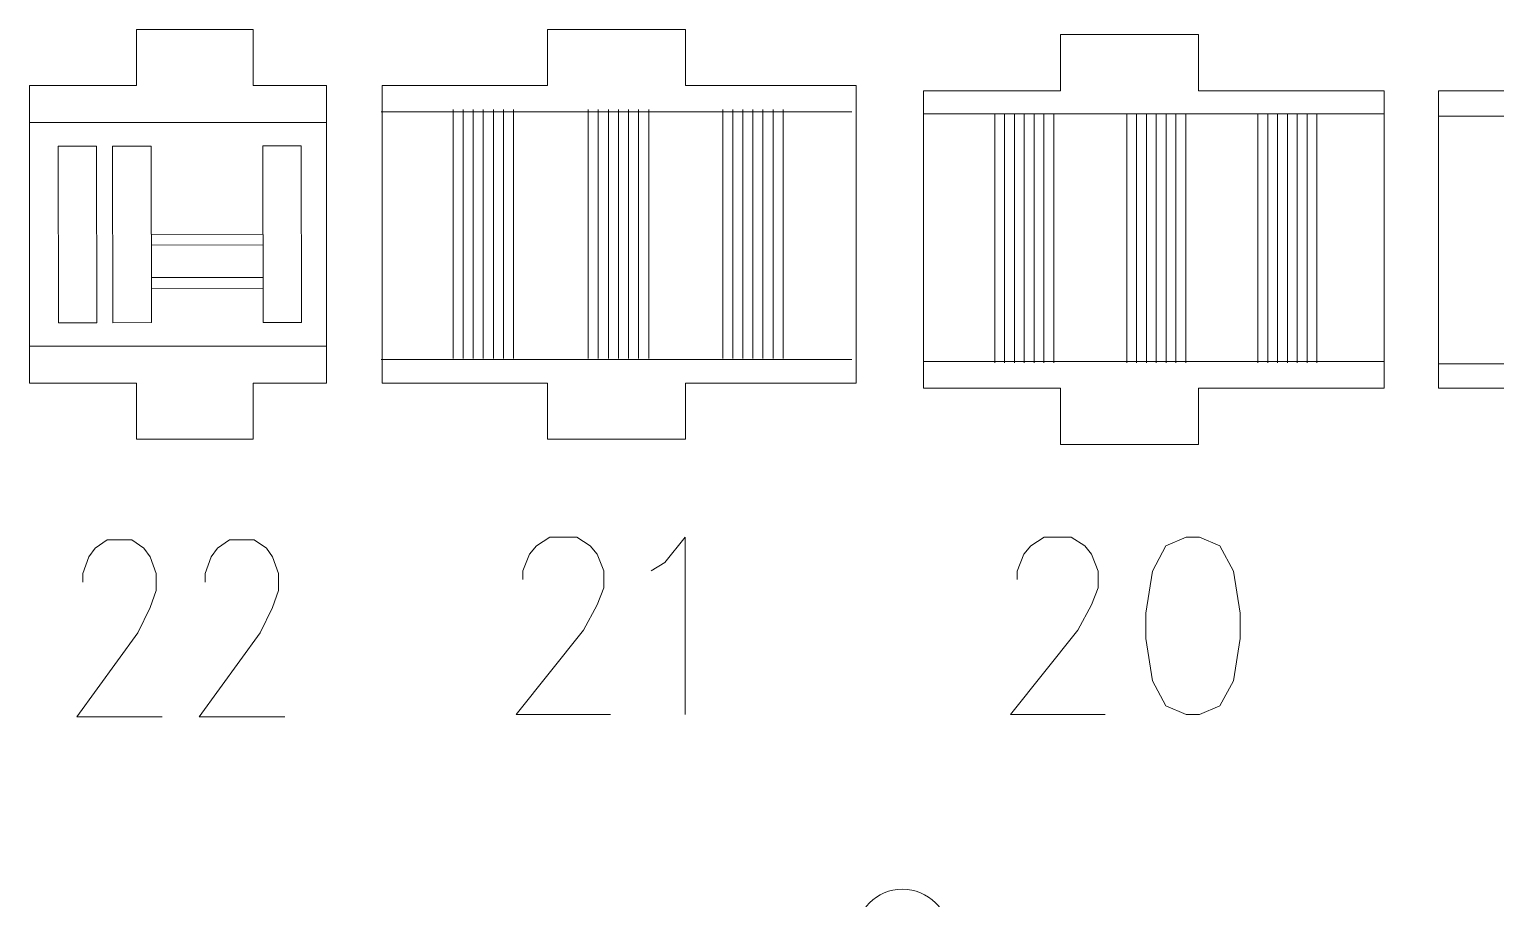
# Model space of a CAD drawing. Header units: inches. Extents: x -7 to 6.8, y -5.2 to 5.1.
# Drawn here: x -0.692 to 2.698, y 3.076 to 5.085 of the extents above; entities that cross this region are included whole.
import ezdxf

# ---------------------------------------------------------------- set-up
doc = ezdxf.new("R2010")
doc.units = ezdxf.units.IN
doc.header["$MEASUREMENT"] = 0
doc.layers.add('Layer 1', color=7, linetype='Continuous')

msp = doc.modelspace()

# ---------------------------------------------------------------- linework, layer by layer
at = {"layer": 'Layer 1', "lineweight": 9}
for points, knots in [([(-0.0053, 4.7819), (-0.0053, 4.7819), (-0.0053, 4.9547), (-0.0053, 4.9547), (-0.0053, 4.9547), (-0.0053, 4.9547), (-0.1742, 4.9547), (-0.1742, 4.9547), (-0.1742, 4.9547), (-0.1742, 4.9547), (-0.1742, 5.0847), (-0.1742, 5.0847), (-0.1742, 5.0847), (-0.1742, 5.0847), (-0.4439, 5.0847), (-0.4439, 5.0847), (-0.4439, 5.0847), (-0.4439, 5.0847), (-0.4439, 4.9547), (-0.4439, 4.9547), (-0.4439, 4.9547), (-0.4439, 4.9547), (-0.6919, 4.9547), (-0.6919, 4.9547), (-0.6919, 4.9547), (-0.6919, 4.9547), (-0.6919, 4.7819), (-0.6919, 4.7819)], [0, 0, 0, 0, 0.125, 0.125, 0.125, 0.125, 0.25, 0.25, 0.25, 0.25, 0.375, 0.375, 0.375, 0.375, 0.5, 0.5, 0.5, 0.5, 0.625, 0.625, 0.625, 0.625, 0.75, 0.75, 0.75, 0.75, 1, 1, 1, 1]), ([(1.2191, 4.7819), (1.2191, 4.7819), (1.2191, 4.9547), (1.2191, 4.9547), (1.2191, 4.9547), (1.2191, 4.9547), (0.8246, 4.9547), (0.8246, 4.9547), (0.8246, 4.9547), (0.8246, 4.9547), (0.8246, 5.0847), (0.8246, 5.0847), (0.8246, 5.0847), (0.8246, 5.0847), (0.5061, 5.0847), (0.5061, 5.0847), (0.5061, 5.0847), (0.5061, 5.0847), (0.5061, 4.9547), (0.5061, 4.9547), (0.5061, 4.9547), (0.5061, 4.9547), (0.1239, 4.9547), (0.1239, 4.9547), (0.1239, 4.9547), (0.1239, 4.9547), (0.1239, 4.7819), (0.1239, 4.7819)], [0, 0, 0, 0, 0.125, 0.125, 0.125, 0.125, 0.25, 0.25, 0.25, 0.25, 0.375, 0.375, 0.375, 0.375, 0.5, 0.5, 0.5, 0.5, 0.625, 0.625, 0.625, 0.625, 0.75, 0.75, 0.75, 0.75, 1, 1, 1, 1]), ([(2.4398, 4.7819), (2.4398, 4.7819), (2.4398, 4.9429), (2.4398, 4.9429), (2.4398, 4.9429), (2.4398, 4.9429), (2.0103, 4.9429), (2.0103, 4.9429), (2.0103, 4.9429), (2.0103, 4.9429), (2.0103, 5.0729), (2.0103, 5.0729), (2.0103, 5.0729), (2.0103, 5.0729), (1.6918, 5.0729), (1.6918, 5.0729), (1.6918, 5.0729), (1.6918, 5.0729), (1.6918, 4.9429), (1.6918, 4.9429), (1.6918, 4.9429), (1.6918, 4.9429), (1.3747, 4.9429), (1.3747, 4.9429), (1.3747, 4.9429), (1.3747, 4.9429), (1.3747, 4.7819), (1.3747, 4.7819)], [0, 0, 0, 0, 0.125, 0.125, 0.125, 0.125, 0.25, 0.25, 0.25, 0.25, 0.375, 0.375, 0.375, 0.375, 0.5, 0.5, 0.5, 0.5, 0.625, 0.625, 0.625, 0.625, 0.75, 0.75, 0.75, 0.75, 1, 1, 1, 1]), ([(3.441, 4.7819), (3.441, 4.7819), (3.441, 4.9429), (3.441, 4.9429), (3.441, 4.9429), (3.441, 4.9429), (3.2082, 4.9429), (3.2082, 4.9429), (3.2082, 4.9429), (3.2082, 4.9429), (3.2082, 5.0729), (3.2082, 5.0729), (3.2082, 5.0729), (3.2082, 5.0729), (2.8897, 5.0729), (2.8897, 5.0729), (2.8897, 5.0729), (2.8897, 5.0729), (2.8897, 4.9429), (2.8897, 4.9429), (2.8897, 4.9429), (2.8897, 4.9429), (2.5655, 4.9429), (2.5655, 4.9429), (2.5655, 4.9429), (2.5655, 4.9429), (2.5655, 4.7819), (2.5655, 4.7819)], [0, 0, 0, 0, 0.125, 0.125, 0.125, 0.125, 0.25, 0.25, 0.25, 0.25, 0.375, 0.375, 0.375, 0.375, 0.5, 0.5, 0.5, 0.5, 0.625, 0.625, 0.625, 0.625, 0.75, 0.75, 0.75, 0.75, 1, 1, 1, 1]), ([(-0.6919, 4.4324), (-0.6919, 4.4324), (-0.6919, 4.2672), (-0.6919, 4.2672), (-0.6919, 4.2672), (-0.6919, 4.2672), (-0.4439, 4.2672), (-0.4439, 4.2672), (-0.4439, 4.2672), (-0.4439, 4.2672), (-0.4439, 4.1372), (-0.4439, 4.1372), (-0.4439, 4.1372), (-0.4439, 4.1372), (-0.1742, 4.1372), (-0.1742, 4.1372), (-0.1742, 4.1372), (-0.1742, 4.1372), (-0.1742, 4.2672), (-0.1742, 4.2672), (-0.1742, 4.2672), (-0.1742, 4.2672), (-0.0053, 4.2672), (-0.0053, 4.2672), (-0.0053, 4.2672), (-0.0053, 4.2672), (-0.0053, 4.4324), (-0.0053, 4.4324)], [0, 0, 0, 0, 0.125, 0.125, 0.125, 0.125, 0.25, 0.25, 0.25, 0.25, 0.375, 0.375, 0.375, 0.375, 0.5, 0.5, 0.5, 0.5, 0.625, 0.625, 0.625, 0.625, 0.75, 0.75, 0.75, 0.75, 1, 1, 1, 1]), ([(0.1239, 4.4324), (0.1239, 4.4324), (0.1239, 4.2672), (0.1239, 4.2672), (0.1239, 4.2672), (0.1239, 4.2672), (0.5061, 4.2672), (0.5061, 4.2672), (0.5061, 4.2672), (0.5061, 4.2672), (0.5061, 4.1372), (0.5061, 4.1372), (0.5061, 4.1372), (0.5061, 4.1372), (0.8246, 4.1372), (0.8246, 4.1372), (0.8246, 4.1372), (0.8246, 4.1372), (0.8246, 4.2672), (0.8246, 4.2672), (0.8246, 4.2672), (0.8246, 4.2672), (1.2191, 4.2672), (1.2191, 4.2672), (1.2191, 4.2672), (1.2191, 4.2672), (1.2191, 4.4324), (1.2191, 4.4324)], [0, 0, 0, 0, 0.125, 0.125, 0.125, 0.125, 0.25, 0.25, 0.25, 0.25, 0.375, 0.375, 0.375, 0.375, 0.5, 0.5, 0.5, 0.5, 0.625, 0.625, 0.625, 0.625, 0.75, 0.75, 0.75, 0.75, 1, 1, 1, 1]), ([(1.3747, 4.4324), (1.3747, 4.4324), (1.3747, 4.2554), (1.3747, 4.2554), (1.3747, 4.2554), (1.3747, 4.2554), (1.6918, 4.2554), (1.6918, 4.2554), (1.6918, 4.2554), (1.6918, 4.2554), (1.6918, 4.1254), (1.6918, 4.1254), (1.6918, 4.1254), (1.6918, 4.1254), (2.0103, 4.1254), (2.0103, 4.1254), (2.0103, 4.1254), (2.0103, 4.1254), (2.0103, 4.2554), (2.0103, 4.2554), (2.0103, 4.2554), (2.0103, 4.2554), (2.4398, 4.2554), (2.4398, 4.2554), (2.4398, 4.2554), (2.4398, 4.2554), (2.4398, 4.4324), (2.4398, 4.4324)], [0, 0, 0, 0, 0.125, 0.125, 0.125, 0.125, 0.25, 0.25, 0.25, 0.25, 0.375, 0.375, 0.375, 0.375, 0.5, 0.5, 0.5, 0.5, 0.625, 0.625, 0.625, 0.625, 0.75, 0.75, 0.75, 0.75, 1, 1, 1, 1]), ([(2.5655, 4.4324), (2.5655, 4.4324), (2.5655, 4.2554), (2.5655, 4.2554), (2.5655, 4.2554), (2.5655, 4.2554), (2.8897, 4.2554), (2.8897, 4.2554), (2.8897, 4.2554), (2.8897, 4.2554), (2.8897, 4.1254), (2.8897, 4.1254), (2.8897, 4.1254), (2.8897, 4.1254), (3.2082, 4.1254), (3.2082, 4.1254), (3.2082, 4.1254), (3.2082, 4.1254), (3.2082, 4.2554), (3.2082, 4.2554), (3.2082, 4.2554), (3.2082, 4.2554), (3.441, 4.2554), (3.441, 4.2554), (3.441, 4.2554), (3.441, 4.2554), (3.441, 4.4324), (3.441, 4.4324)], [0, 0, 0, 0, 0.125, 0.125, 0.125, 0.125, 0.25, 0.25, 0.25, 0.25, 0.375, 0.375, 0.375, 0.375, 0.5, 0.5, 0.5, 0.5, 0.625, 0.625, 0.625, 0.625, 0.75, 0.75, 0.75, 0.75, 1, 1, 1, 1]), ([(1.969, 2.9636), (1.969, 2.9636), (1.8004, 2.9645), (1.8004, 2.9645), (1.8004, 2.9645), (1.7608, 3.0685), (1.569, 3.0949), (1.5351, 2.9203), (1.5351, 2.9203), (1.5351, 2.9203), (1.4732, 2.9203), (1.4732, 2.9203), (1.4732, 2.9203), (1.4732, 2.9203), (1.4557, 2.9403), (1.4557, 2.9403), (1.4557, 2.9403), (1.4557, 2.9403), (1.4219, 2.9401), (1.4219, 2.9401), (1.4219, 2.9401), (1.4298, 2.9551), (1.4342, 2.9723), (1.4341, 2.9904), (1.4341, 2.9904), (1.4339, 3.0498), (1.3856, 3.0978), (1.3261, 3.0976), (1.3261, 3.0976), (1.2667, 3.0973), (1.2188, 3.049), (1.219, 2.9896), (1.219, 2.9896), (1.2191, 2.9714), (1.2237, 2.9543), (1.2317, 2.9393), (1.2317, 2.9393), (1.2317, 2.9393), (1.1978, 2.9392), (1.1978, 2.9392), (1.1978, 2.9392), (1.1978, 2.9392), (1.1805, 2.9191), (1.1805, 2.9191), (1.1805, 2.9191), (1.1805, 2.9191), (1.1187, 2.9187), (1.1187, 2.9187), (1.1187, 2.9187), (1.1121, 3.037), (0.931, 3.1113), (0.8524, 2.9607), (0.8524, 2.9607), (0.8524, 2.9607), (0.6844, 2.9584), (0.6844, 2.9584)], [0, 0, 0, 0, 0.066667, 0.066667, 0.066667, 0.066667, 0.133333, 0.133333, 0.133333, 0.133333, 0.2, 0.2, 0.2, 0.2, 0.266667, 0.266667, 0.266667, 0.266667, 0.333333, 0.333333, 0.333333, 0.333333, 0.4, 0.4, 0.4, 0.4, 0.466667, 0.466667, 0.466667, 0.466667, 0.533333, 0.533333, 0.533333, 0.533333, 0.6, 0.6, 0.6, 0.6, 0.666667, 0.666667, 0.666667, 0.666667, 0.733333, 0.733333, 0.733333, 0.733333, 0.8, 0.8, 0.8, 0.8, 0.866667, 0.866667, 0.866667, 0.866667, 1, 1, 1, 1])]:
    msp.add_open_spline(points, degree=3, knots=knots, dxfattribs=at)
at = {"layer": 'Layer 1', "color": 1, "lineweight": 9}
for points in [[(1.2094, 4.8941), (1.2094, 4.8941), (0.1211, 4.8941), (0.1211, 4.8941)], [(2.4398, 4.8893), (2.4398, 4.8893), (1.3747, 4.8893), (1.3747, 4.8893)], [(3.441, 4.8841), (3.441, 4.8841), (2.5655, 4.8841), (2.5655, 4.8841)], [(-0.0053, 4.8692), (-0.0053, 4.8692), (-0.6919, 4.8692), (-0.6919, 4.8692)], [(-0.6919, 4.7598), (-0.6919, 4.7598), (-0.6919, 4.7819), (-0.6919, 4.7819)], [(-0.0053, 4.7598), (-0.0053, 4.7598), (-0.0053, 4.7819), (-0.0053, 4.7819)], [(0.1239, 4.7598), (0.1239, 4.7598), (0.1239, 4.7819), (0.1239, 4.7819)], [(1.2191, 4.7598), (1.2191, 4.7598), (1.2191, 4.7819), (1.2191, 4.7819)], [(1.3747, 4.7598), (1.3747, 4.7598), (1.3747, 4.7819), (1.3747, 4.7819)], [(2.4398, 4.7598), (2.4398, 4.7598), (2.4398, 4.7819), (2.4398, 4.7819)], [(2.5655, 4.7598), (2.5655, 4.7598), (2.5655, 4.7819), (2.5655, 4.7819)], [(-0.6919, 4.4324), (-0.6919, 4.4324), (-0.6919, 4.4545), (-0.6919, 4.4545)], [(-0.0053, 4.4324), (-0.0053, 4.4324), (-0.0053, 4.4545), (-0.0053, 4.4545)], [(0.1239, 4.4324), (0.1239, 4.4324), (0.1239, 4.4545), (0.1239, 4.4545)], [(1.2191, 4.4324), (1.2191, 4.4324), (1.2191, 4.4545), (1.2191, 4.4545)], [(1.3747, 4.4324), (1.3747, 4.4324), (1.3747, 4.4545), (1.3747, 4.4545)], [(2.4398, 4.4324), (2.4398, 4.4324), (2.4398, 4.4545), (2.4398, 4.4545)], [(2.5655, 4.4324), (2.5655, 4.4324), (2.5655, 4.4545), (2.5655, 4.4545)], [(-0.0053, 4.3523), (-0.0053, 4.3523), (-0.6919, 4.3523), (-0.6919, 4.3523)], [(1.2094, 4.3216), (1.2094, 4.3216), (0.1211, 4.3216), (0.1211, 4.3216)], [(2.4398, 4.3168), (2.4398, 4.3168), (1.3747, 4.3168), (1.3747, 4.3168)], [(3.441, 4.3116), (3.441, 4.3116), (2.5655, 4.3116), (2.5655, 4.3116)]]:
    msp.add_open_spline(points, degree=3, dxfattribs=at)
at = {"layer": 'Layer 1', "color": 5, "lineweight": 9}
for points in [[(0.2876, 4.3242), (0.2876, 4.3242), (0.2876, 4.8993), (0.2876, 4.8993)], [(0.3109, 4.3242), (0.3109, 4.3242), (0.3109, 4.8993), (0.3109, 4.8993)], [(0.3342, 4.3242), (0.3342, 4.3242), (0.3342, 4.8993), (0.3342, 4.8993)], [(0.3575, 4.3242), (0.3575, 4.3242), (0.3575, 4.8993), (0.3575, 4.8993)], [(0.3808, 4.3242), (0.3808, 4.3242), (0.3808, 4.8993), (0.3808, 4.8993)], [(0.4041, 4.3242), (0.4041, 4.3242), (0.4041, 4.8993), (0.4041, 4.8993)], [(0.4274, 4.3242), (0.4274, 4.3242), (0.4274, 4.8993), (0.4274, 4.8993)], [(0.6, 4.3242), (0.6, 4.3242), (0.6, 4.8993), (0.6, 4.8993)], [(0.6233, 4.3242), (0.6233, 4.3242), (0.6233, 4.8993), (0.6233, 4.8993)], [(0.6466, 4.3242), (0.6466, 4.3242), (0.6466, 4.8993), (0.6466, 4.8993)], [(0.6698, 4.3242), (0.6698, 4.3242), (0.6698, 4.8993), (0.6698, 4.8993)], [(0.6931, 4.3242), (0.6931, 4.3242), (0.6931, 4.8993), (0.6931, 4.8993)], [(0.7164, 4.3242), (0.7164, 4.3242), (0.7164, 4.8993), (0.7164, 4.8993)], [(0.7397, 4.3242), (0.7397, 4.3242), (0.7397, 4.8993), (0.7397, 4.8993)], [(0.9108, 4.3242), (0.9108, 4.3242), (0.9108, 4.8993), (0.9108, 4.8993)], [(0.9341, 4.3242), (0.9341, 4.3242), (0.9341, 4.8993), (0.9341, 4.8993)], [(0.9574, 4.3242), (0.9574, 4.3242), (0.9574, 4.8993), (0.9574, 4.8993)], [(0.9807, 4.3242), (0.9807, 4.3242), (0.9807, 4.8993), (0.9807, 4.8993)], [(1.0039, 4.3242), (1.0039, 4.3242), (1.0039, 4.8993), (1.0039, 4.8993)], [(1.0272, 4.3242), (1.0272, 4.3242), (1.0272, 4.8993), (1.0272, 4.8993)], [(1.0505, 4.3242), (1.0505, 4.3242), (1.0505, 4.8993), (1.0505, 4.8993)], [(1.5398, 4.3142), (1.5398, 4.3142), (1.5398, 4.8893), (1.5398, 4.8893)], [(1.5625, 4.3142), (1.5625, 4.3142), (1.5625, 4.8893), (1.5625, 4.8893)], [(1.5853, 4.3142), (1.5853, 4.3142), (1.5853, 4.8893), (1.5853, 4.8893)], [(1.608, 4.3142), (1.608, 4.3142), (1.608, 4.8893), (1.608, 4.8893)], [(1.6307, 4.3142), (1.6307, 4.3142), (1.6307, 4.8893), (1.6307, 4.8893)], [(1.6535, 4.3142), (1.6535, 4.3142), (1.6535, 4.8893), (1.6535, 4.8893)], [(1.6762, 4.3142), (1.6762, 4.3142), (1.6762, 4.8893), (1.6762, 4.8893)], [(1.8447, 4.3142), (1.8447, 4.3142), (1.8447, 4.8893), (1.8447, 4.8893)], [(1.8674, 4.3142), (1.8674, 4.3142), (1.8674, 4.8893), (1.8674, 4.8893)], [(1.8902, 4.3142), (1.8902, 4.3142), (1.8902, 4.8893), (1.8902, 4.8893)], [(1.9129, 4.3142), (1.9129, 4.3142), (1.9129, 4.8893), (1.9129, 4.8893)], [(1.9356, 4.3142), (1.9356, 4.3142), (1.9356, 4.8893), (1.9356, 4.8893)], [(1.9584, 4.3142), (1.9584, 4.3142), (1.9584, 4.8893), (1.9584, 4.8893)], [(1.9811, 4.3142), (1.9811, 4.3142), (1.9811, 4.8893), (1.9811, 4.8893)], [(2.1481, 4.3142), (2.1481, 4.3142), (2.1481, 4.8893), (2.1481, 4.8893)], [(2.1709, 4.3142), (2.1709, 4.3142), (2.1709, 4.8893), (2.1709, 4.8893)], [(2.1936, 4.3142), (2.1936, 4.3142), (2.1936, 4.8893), (2.1936, 4.8893)], [(2.2163, 4.3142), (2.2163, 4.3142), (2.2163, 4.8893), (2.2163, 4.8893)], [(2.2391, 4.3142), (2.2391, 4.3142), (2.2391, 4.8893), (2.2391, 4.8893)], [(2.2618, 4.3142), (2.2618, 4.3142), (2.2618, 4.8893), (2.2618, 4.8893)], [(2.2845, 4.3142), (2.2845, 4.3142), (2.2845, 4.8893), (2.2845, 4.8893)], [(-0.4102, 4.6109), (-0.4102, 4.6109), (-0.1519, 4.6113), (-0.1519, 4.6113)], [(-0.4102, 4.5859), (-0.4102, 4.5859), (-0.1519, 4.5863), (-0.1519, 4.5863)], [(-0.41, 4.5109), (-0.41, 4.5109), (-0.1518, 4.5113), (-0.1518, 4.5113)], [(-0.41, 4.4859), (-0.41, 4.4859), (-0.1517, 4.4863), (-0.1517, 4.4863)]]:
    msp.add_open_spline(points, degree=3, dxfattribs=at)
for points in [[(-0.5358, 4.4067), (-0.5358, 4.4067), (-0.6247, 4.4065), (-0.6247, 4.4065), (-0.6247, 4.4065), (-0.6247, 4.4065), (-0.6254, 4.8145), (-0.6254, 4.8145), (-0.6254, 4.8145), (-0.6254, 4.8145), (-0.5364, 4.8147), (-0.5364, 4.8147), (-0.5364, 4.8147), (-0.5364, 4.8147), (-0.5358, 4.4067), (-0.5358, 4.4067)], [(-0.4099, 4.4069), (-0.4099, 4.4069), (-0.4989, 4.4067), (-0.4989, 4.4067), (-0.4989, 4.4067), (-0.4989, 4.4067), (-0.4995, 4.8147), (-0.4995, 4.8147), (-0.4995, 4.8147), (-0.4995, 4.8147), (-0.4105, 4.8149), (-0.4105, 4.8149), (-0.4105, 4.8149), (-0.4105, 4.8149), (-0.4099, 4.4069), (-0.4099, 4.4069)], [(-0.0626, 4.4074), (-0.0626, 4.4074), (-0.1516, 4.4073), (-0.1516, 4.4073), (-0.1516, 4.4073), (-0.1516, 4.4073), (-0.1522, 4.8153), (-0.1522, 4.8153), (-0.1522, 4.8153), (-0.1522, 4.8153), (-0.0633, 4.8154), (-0.0633, 4.8154), (-0.0633, 4.8154), (-0.0633, 4.8154), (-0.0626, 4.4074), (-0.0626, 4.4074)]]:
    msp.add_open_spline(points, degree=3, knots=[0, 0, 0, 0, 0.2, 0.2, 0.2, 0.2, 0.4, 0.4, 0.4, 0.4, 0.6, 0.6, 0.6, 0.6, 1, 1, 1, 1], dxfattribs=at)
at = {"layer": 'Layer 1', "lineweight": 9}
for points in [[(-0.6919, 4.7598), (-0.6919, 4.7598), (-0.6919, 4.4545), (-0.6919, 4.4545)], [(-0.0053, 4.4545), (-0.0053, 4.4545), (-0.0053, 4.7598), (-0.0053, 4.7598)], [(0.1239, 4.7598), (0.1239, 4.7598), (0.1239, 4.4545), (0.1239, 4.4545)], [(1.2191, 4.4545), (1.2191, 4.4545), (1.2191, 4.7598), (1.2191, 4.7598)], [(1.3747, 4.7598), (1.3747, 4.7598), (1.3747, 4.4545), (1.3747, 4.4545)], [(2.4398, 4.4545), (2.4398, 4.4545), (2.4398, 4.7598), (2.4398, 4.7598)], [(2.5655, 4.7598), (2.5655, 4.7598), (2.5655, 4.4545), (2.5655, 4.4545)]]:
    msp.add_open_spline(points, degree=3, dxfattribs=at)
at = {"layer": 'Layer 1', "color": 1, "lineweight": 9}
for points, knots in [([(-0.5682, 3.8071), (-0.5682, 3.8071), (-0.5682, 3.8269), (-0.5682, 3.8269), (-0.5682, 3.8269), (-0.5682, 3.8269), (-0.5542, 3.8655), (-0.5542, 3.8655), (-0.5542, 3.8655), (-0.5542, 3.8655), (-0.5398, 3.8854), (-0.5398, 3.8854), (-0.5398, 3.8854), (-0.5398, 3.8854), (-0.5118, 3.9047), (-0.5118, 3.9047), (-0.5118, 3.9047), (-0.5118, 3.9047), (-0.4549, 3.9047), (-0.4549, 3.9047), (-0.4549, 3.9047), (-0.4549, 3.9047), (-0.4269, 3.8854), (-0.4269, 3.8854), (-0.4269, 3.8854), (-0.4269, 3.8854), (-0.4125, 3.8655), (-0.4125, 3.8655), (-0.4125, 3.8655), (-0.4125, 3.8655), (-0.3985, 3.8269), (-0.3985, 3.8269), (-0.3985, 3.8269), (-0.3985, 3.8269), (-0.3985, 3.7878), (-0.3985, 3.7878), (-0.3985, 3.7878), (-0.3985, 3.7878), (-0.4125, 3.7486), (-0.4125, 3.7486), (-0.4125, 3.7486), (-0.4125, 3.7486), (-0.4409, 3.6902), (-0.4409, 3.6902), (-0.4409, 3.6902), (-0.4409, 3.6902), (-0.5822, 3.4956), (-0.5822, 3.4956), (-0.5822, 3.4956), (-0.5822, 3.4956), (-0.3845, 3.4956), (-0.3845, 3.4956)], [0, 0, 0, 0, 0.071429, 0.071429, 0.071429, 0.071429, 0.142857, 0.142857, 0.142857, 0.142857, 0.214286, 0.214286, 0.214286, 0.214286, 0.285714, 0.285714, 0.285714, 0.285714, 0.357143, 0.357143, 0.357143, 0.357143, 0.428571, 0.428571, 0.428571, 0.428571, 0.5, 0.5, 0.5, 0.5, 0.571429, 0.571429, 0.571429, 0.571429, 0.642857, 0.642857, 0.642857, 0.642857, 0.714286, 0.714286, 0.714286, 0.714286, 0.785714, 0.785714, 0.785714, 0.785714, 0.857143, 0.857143, 0.857143, 0.857143, 1, 1, 1, 1]), ([(-0.2853, 3.8071), (-0.2853, 3.8071), (-0.2853, 3.8269), (-0.2853, 3.8269), (-0.2853, 3.8269), (-0.2853, 3.8269), (-0.2713, 3.8655), (-0.2713, 3.8655), (-0.2713, 3.8655), (-0.2713, 3.8655), (-0.2573, 3.8854), (-0.2573, 3.8854), (-0.2573, 3.8854), (-0.2573, 3.8854), (-0.2289, 3.9047), (-0.2289, 3.9047), (-0.2289, 3.9047), (-0.2289, 3.9047), (-0.1725, 3.9047), (-0.1725, 3.9047), (-0.1725, 3.9047), (-0.1725, 3.9047), (-0.144, 3.8854), (-0.144, 3.8854), (-0.144, 3.8854), (-0.144, 3.8854), (-0.13, 3.8655), (-0.13, 3.8655), (-0.13, 3.8655), (-0.13, 3.8655), (-0.1156, 3.8269), (-0.1156, 3.8269), (-0.1156, 3.8269), (-0.1156, 3.8269), (-0.1156, 3.7878), (-0.1156, 3.7878), (-0.1156, 3.7878), (-0.1156, 3.7878), (-0.13, 3.7486), (-0.13, 3.7486), (-0.13, 3.7486), (-0.13, 3.7486), (-0.158, 3.6902), (-0.158, 3.6902), (-0.158, 3.6902), (-0.158, 3.6902), (-0.2997, 3.4956), (-0.2997, 3.4956), (-0.2997, 3.4956), (-0.2997, 3.4956), (-0.1016, 3.4956), (-0.1016, 3.4956)], [0, 0, 0, 0, 0.071429, 0.071429, 0.071429, 0.071429, 0.142857, 0.142857, 0.142857, 0.142857, 0.214286, 0.214286, 0.214286, 0.214286, 0.285714, 0.285714, 0.285714, 0.285714, 0.357143, 0.357143, 0.357143, 0.357143, 0.428571, 0.428571, 0.428571, 0.428571, 0.5, 0.5, 0.5, 0.5, 0.571429, 0.571429, 0.571429, 0.571429, 0.642857, 0.642857, 0.642857, 0.642857, 0.714286, 0.714286, 0.714286, 0.714286, 0.785714, 0.785714, 0.785714, 0.785714, 0.857143, 0.857143, 0.857143, 0.857143, 1, 1, 1, 1]), ([(0.4487, 3.8131), (0.4487, 3.8131), (0.4487, 3.833), (0.4487, 3.833), (0.4487, 3.833), (0.4487, 3.833), (0.4641, 3.8716), (0.4641, 3.8716), (0.4641, 3.8716), (0.4641, 3.8716), (0.4801, 3.8914), (0.4801, 3.8914), (0.4801, 3.8914), (0.4801, 3.8914), (0.511, 3.9107), (0.511, 3.9107), (0.511, 3.9107), (0.511, 3.9107), (0.5739, 3.9107), (0.5739, 3.9107), (0.5739, 3.9107), (0.5739, 3.9107), (0.6048, 3.8914), (0.6048, 3.8914), (0.6048, 3.8914), (0.6048, 3.8914), (0.6208, 3.8716), (0.6208, 3.8716), (0.6208, 3.8716), (0.6208, 3.8716), (0.6362, 3.833), (0.6362, 3.833), (0.6362, 3.833), (0.6362, 3.833), (0.6362, 3.7938), (0.6362, 3.7938), (0.6362, 3.7938), (0.6362, 3.7938), (0.6208, 3.7547), (0.6208, 3.7547), (0.6208, 3.7547), (0.6208, 3.7547), (0.5893, 3.6962), (0.5893, 3.6962), (0.5893, 3.6962), (0.5893, 3.6962), (0.4332, 3.5016), (0.4332, 3.5016), (0.4332, 3.5016), (0.4332, 3.5016), (0.6517, 3.5016), (0.6517, 3.5016)], [0, 0, 0, 0, 0.071429, 0.071429, 0.071429, 0.071429, 0.142857, 0.142857, 0.142857, 0.142857, 0.214286, 0.214286, 0.214286, 0.214286, 0.285714, 0.285714, 0.285714, 0.285714, 0.357143, 0.357143, 0.357143, 0.357143, 0.428571, 0.428571, 0.428571, 0.428571, 0.5, 0.5, 0.5, 0.5, 0.571429, 0.571429, 0.571429, 0.571429, 0.642857, 0.642857, 0.642857, 0.642857, 0.714286, 0.714286, 0.714286, 0.714286, 0.785714, 0.785714, 0.785714, 0.785714, 0.857143, 0.857143, 0.857143, 0.857143, 1, 1, 1, 1]), ([(0.7455, 3.833), (0.7455, 3.833), (0.7769, 3.8523), (0.7769, 3.8523), (0.7769, 3.8523), (0.7769, 3.8523), (0.8238, 3.9107), (0.8238, 3.9107), (0.8238, 3.9107), (0.8238, 3.9107), (0.8238, 3.5016), (0.8238, 3.5016)], [0, 0, 0, 0, 0.25, 0.25, 0.25, 0.25, 0.5, 0.5, 0.5, 0.5, 1, 1, 1, 1]), ([(1.5913, 3.8131), (1.5913, 3.8131), (1.5913, 3.8324), (1.5913, 3.8324), (1.5913, 3.8324), (1.5913, 3.8324), (1.6072, 3.8716), (1.6072, 3.8716), (1.6072, 3.8716), (1.6072, 3.8716), (1.6227, 3.8909), (1.6227, 3.8909), (1.6227, 3.8909), (1.6227, 3.8909), (1.6541, 3.9107), (1.6541, 3.9107), (1.6541, 3.9107), (1.6541, 3.9107), (1.7165, 3.9107), (1.7165, 3.9107), (1.7165, 3.9107), (1.7165, 3.9107), (1.7479, 3.8909), (1.7479, 3.8909), (1.7479, 3.8909), (1.7479, 3.8909), (1.7634, 3.8716), (1.7634, 3.8716), (1.7634, 3.8716), (1.7634, 3.8716), (1.7788, 3.8324), (1.7788, 3.8324), (1.7788, 3.8324), (1.7788, 3.8324), (1.7788, 3.7938), (1.7788, 3.7938), (1.7788, 3.7938), (1.7788, 3.7938), (1.7634, 3.7547), (1.7634, 3.7547), (1.7634, 3.7547), (1.7634, 3.7547), (1.732, 3.6962), (1.732, 3.6962), (1.732, 3.6962), (1.732, 3.6962), (1.5758, 3.5016), (1.5758, 3.5016), (1.5758, 3.5016), (1.5758, 3.5016), (1.7948, 3.5016), (1.7948, 3.5016)], [0, 0, 0, 0, 0.071429, 0.071429, 0.071429, 0.071429, 0.142857, 0.142857, 0.142857, 0.142857, 0.214286, 0.214286, 0.214286, 0.214286, 0.285714, 0.285714, 0.285714, 0.285714, 0.357143, 0.357143, 0.357143, 0.357143, 0.428571, 0.428571, 0.428571, 0.428571, 0.5, 0.5, 0.5, 0.5, 0.571429, 0.571429, 0.571429, 0.571429, 0.642857, 0.642857, 0.642857, 0.642857, 0.714286, 0.714286, 0.714286, 0.714286, 0.785714, 0.785714, 0.785714, 0.785714, 0.857143, 0.857143, 0.857143, 0.857143, 1, 1, 1, 1]), ([(1.9824, 3.9107), (1.9824, 3.9107), (1.9355, 3.8909), (1.9355, 3.8909), (1.9355, 3.8909), (1.9355, 3.8909), (1.904, 3.8324), (1.904, 3.8324), (1.904, 3.8324), (1.904, 3.8324), (1.8886, 3.7354), (1.8886, 3.7354), (1.8886, 3.7354), (1.8886, 3.7354), (1.8886, 3.6769), (1.8886, 3.6769), (1.8886, 3.6769), (1.8886, 3.6769), (1.904, 3.5793), (1.904, 3.5793), (1.904, 3.5793), (1.904, 3.5793), (1.9355, 3.5209), (1.9355, 3.5209), (1.9355, 3.5209), (1.9355, 3.5209), (1.9824, 3.5016), (1.9824, 3.5016), (1.9824, 3.5016), (1.9824, 3.5016), (2.0133, 3.5016), (2.0133, 3.5016), (2.0133, 3.5016), (2.0133, 3.5016), (2.0602, 3.5209), (2.0602, 3.5209), (2.0602, 3.5209), (2.0602, 3.5209), (2.0916, 3.5793), (2.0916, 3.5793), (2.0916, 3.5793), (2.0916, 3.5793), (2.1071, 3.6769), (2.1071, 3.6769), (2.1071, 3.6769), (2.1071, 3.6769), (2.1071, 3.7354), (2.1071, 3.7354), (2.1071, 3.7354), (2.1071, 3.7354), (2.0916, 3.8324), (2.0916, 3.8324), (2.0916, 3.8324), (2.0916, 3.8324), (2.0602, 3.8909), (2.0602, 3.8909), (2.0602, 3.8909), (2.0602, 3.8909), (2.0133, 3.9107), (2.0133, 3.9107), (2.0133, 3.9107), (2.0133, 3.9107), (1.9824, 3.9107), (1.9824, 3.9107)], [0, 0, 0, 0, 0.058824, 0.058824, 0.058824, 0.058824, 0.117647, 0.117647, 0.117647, 0.117647, 0.176471, 0.176471, 0.176471, 0.176471, 0.235294, 0.235294, 0.235294, 0.235294, 0.294118, 0.294118, 0.294118, 0.294118, 0.352941, 0.352941, 0.352941, 0.352941, 0.411765, 0.411765, 0.411765, 0.411765, 0.470588, 0.470588, 0.470588, 0.470588, 0.529412, 0.529412, 0.529412, 0.529412, 0.588235, 0.588235, 0.588235, 0.588235, 0.647059, 0.647059, 0.647059, 0.647059, 0.705882, 0.705882, 0.705882, 0.705882, 0.764706, 0.764706, 0.764706, 0.764706, 0.823529, 0.823529, 0.823529, 0.823529, 0.882353, 0.882353, 0.882353, 0.882353, 1, 1, 1, 1])]:
    msp.add_open_spline(points, degree=3, knots=knots, dxfattribs=at)

doc.saveas('drawing.dxf')
